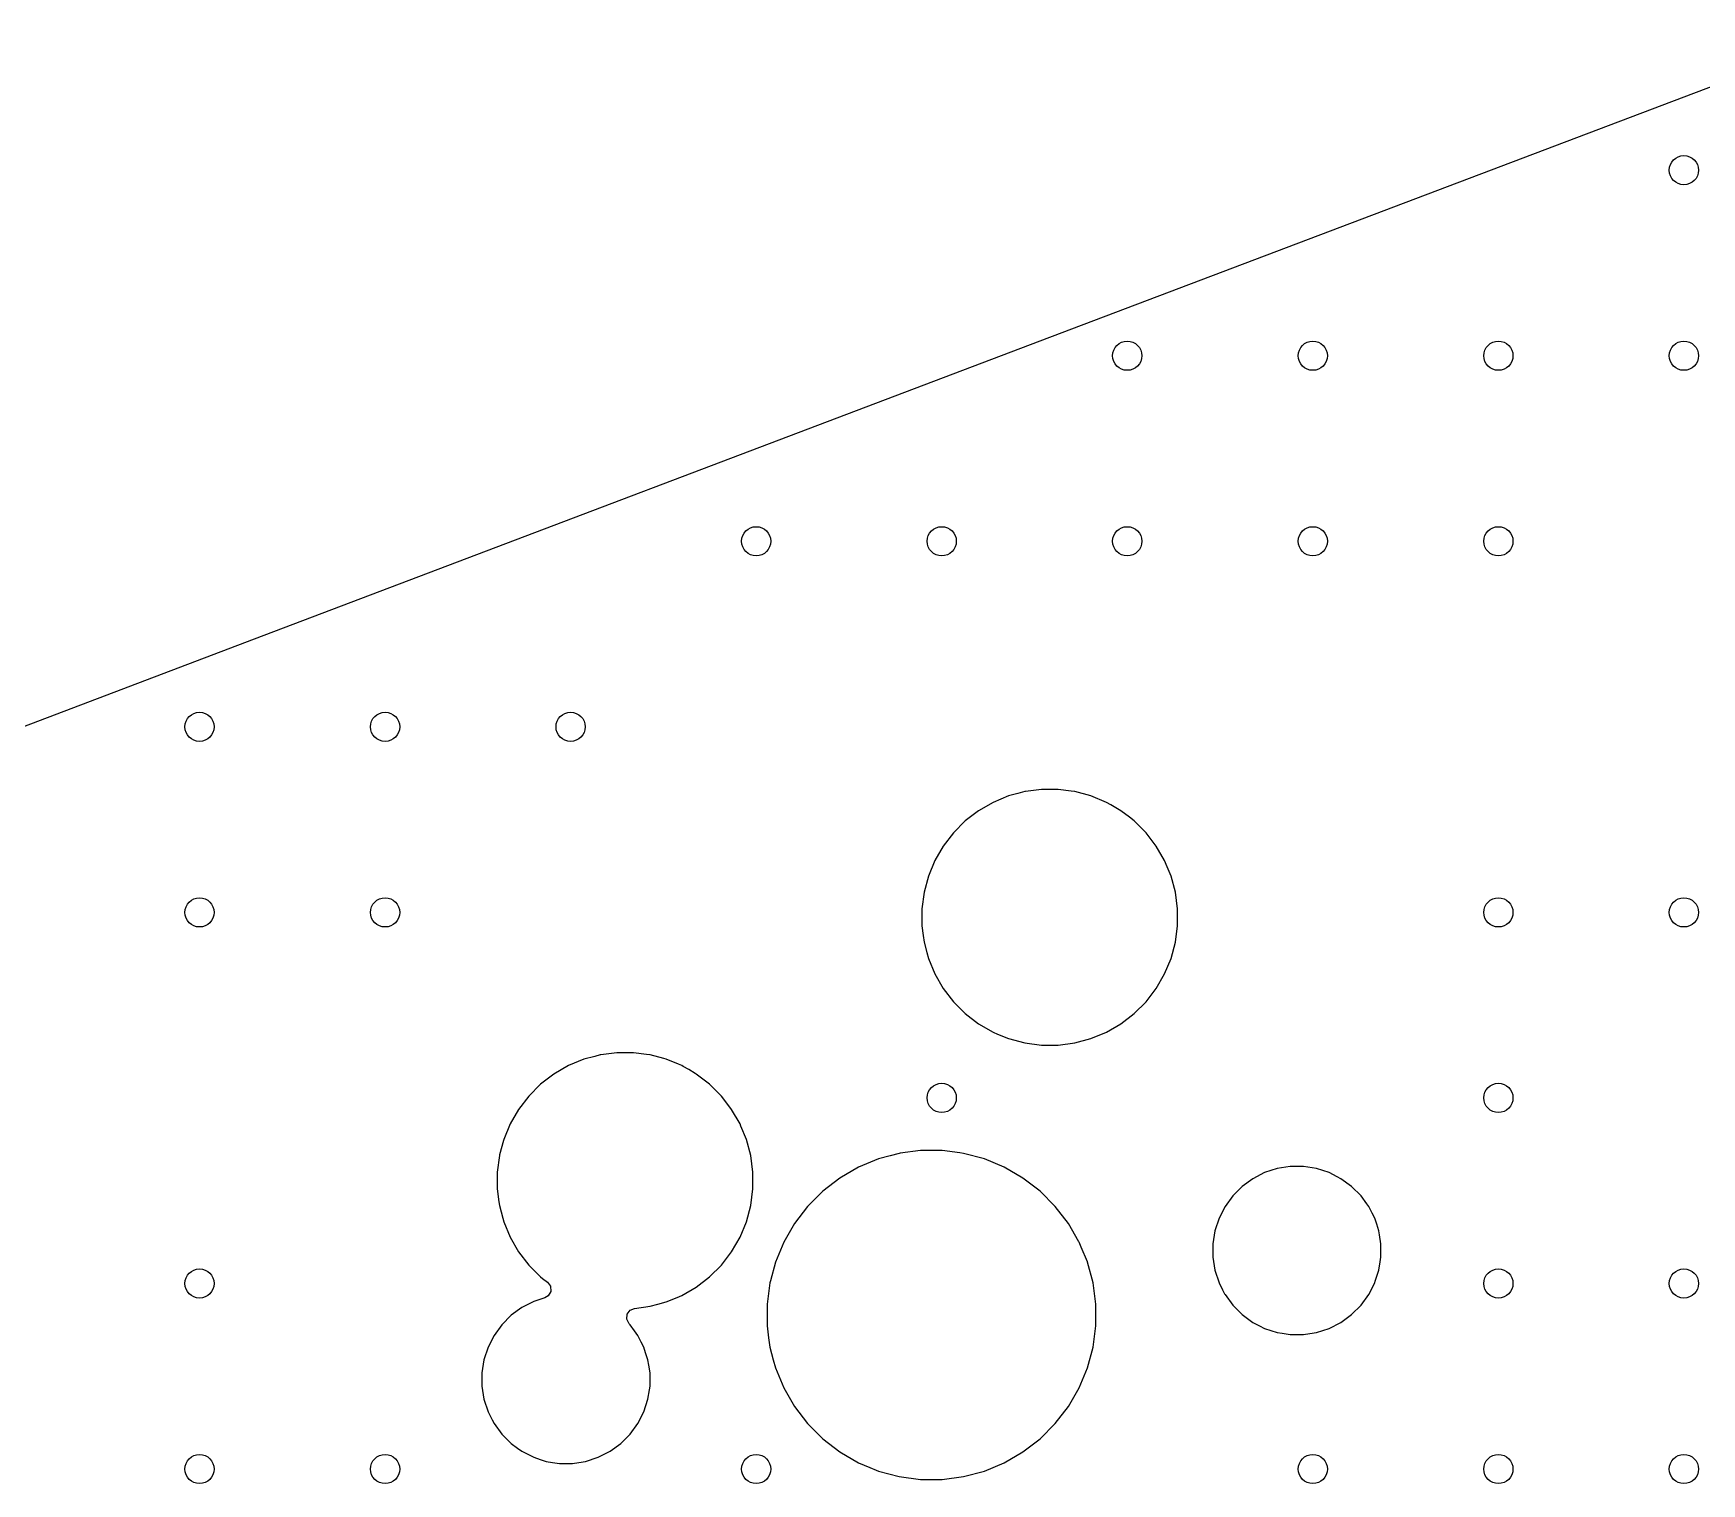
# Model space of a CAD drawing. Extents: x 2.6 to 14.2, y -9.4 to -3.8.
# Drawn here: x 9.794 to 10.693, y -4.738 to -3.957 of the extents above; entities that cross this region are included whole.
import ezdxf

# ---------------------------------------------------------------- set-up
doc = ezdxf.new("R2010")
doc.units = 0
doc.header["$MEASUREMENT"] = 0
doc.layers.add('BLACK', color=7, linetype='CONTINUOUS')

msp = doc.modelspace()

# ---------------------------------------------------------------- linework, layer by layer
at = {"layer": 'BLACK', "linetype": 'CONTINUOUS'}
for p, q in [((10.33626, -4.12258), (10.77333, -3.95681)), ((9.91291, -4.28315), (10.33626, -4.12258)), ((9.54165, -4.42396), (9.91291, -4.28315)), ((10.31924, -4.3678), (10.31089, -4.37126)), ((10.32427, -4.36645), (10.31924, -4.3678)), ((10.32796, -4.36546), (10.32427, -4.36645)), ((10.32839, -4.36541), (10.32796, -4.36546)), ((10.33692, -4.36428), (10.32839, -4.36541)), ((10.34595, -4.36428), (10.33692, -4.36428)), ((10.33692, -4.36428), (10.33692, -4.36428)), ((10.35302, -4.36521), (10.34595, -4.36428)), ((10.34595, -4.36428), (10.34595, -4.36428)), ((10.35491, -4.36546), (10.35302, -4.36521)), ((10.36364, -4.3678), (10.35491, -4.36546)), ((10.37198, -4.37126), (10.36364, -4.3678)), ((10.30307, -4.37578), (10.2959, -4.38128)), ((10.31089, -4.37126), (10.30307, -4.37578)), ((10.31089, -4.37126), (10.31089, -4.37126)), ((10.37198, -4.37126), (10.37198, -4.37126)), ((10.37429, -4.37259), (10.37198, -4.37126)), ((10.37981, -4.37578), (10.37429, -4.37259)), ((10.38438, -4.37928), (10.37981, -4.37578)), ((10.2959, -4.38128), (10.28951, -4.38766)), ((10.38697, -4.38128), (10.38438, -4.37928)), ((10.39336, -4.38766), (10.38697, -4.38128)), ((10.38697, -4.38128), (10.38697, -4.38128)), ((10.28401, -4.39483), (10.27949, -4.40265)), ((10.28951, -4.38766), (10.28401, -4.39483)), ((10.39886, -4.39483), (10.39336, -4.38766)), ((10.39336, -4.38766), (10.39336, -4.38766)), ((10.40338, -4.40265), (10.39886, -4.39483)), ((10.39886, -4.39483), (10.39886, -4.39483)), ((10.39886, -4.39483), (10.39886, -4.39483)), ((10.27949, -4.40265), (10.27604, -4.411)), ((10.27949, -4.40265), (10.27949, -4.40265)), ((10.40476, -4.40599), (10.40338, -4.40265)), ((10.40338, -4.40265), (10.40338, -4.40265)), ((10.40338, -4.40265), (10.40338, -4.40265)), ((10.27604, -4.411), (10.2737, -4.41973)), ((10.40684, -4.411), (10.40476, -4.40599)), ((10.40917, -4.41973), (10.40684, -4.411)), ((10.2737, -4.41973), (10.27252, -4.42868)), ((10.2737, -4.41973), (10.2737, -4.41973)), ((10.41035, -4.42868), (10.40917, -4.41973)), ((10.27252, -4.42868), (10.27252, -4.43772)), ((10.41035, -4.43772), (10.41035, -4.42868)), ((10.27252, -4.43772), (10.27321, -4.44301)), ((10.40917, -4.44668), (10.41035, -4.43772)), ((10.27321, -4.44301), (10.2737, -4.44668)), ((10.2737, -4.44668), (10.27519, -4.45223)), ((10.40684, -4.4554), (10.40917, -4.44668)), ((10.27519, -4.45223), (10.27604, -4.4554)), ((10.27604, -4.4554), (10.27949, -4.46375)), ((10.40338, -4.46375), (10.40684, -4.4554)), ((10.27949, -4.46375), (10.27949, -4.46375)), ((10.27949, -4.46375), (10.28401, -4.47157)), ((10.39886, -4.47157), (10.40338, -4.46375)), ((10.28401, -4.47157), (10.28951, -4.47874)), ((10.39336, -4.47874), (10.39886, -4.47157)), ((10.28951, -4.47874), (10.28951, -4.47874)), ((10.28951, -4.47874), (10.2959, -4.48513)), ((10.2959, -4.48513), (10.2959, -4.48513)), ((10.2959, -4.48513), (10.30307, -4.49063)), ((10.37981, -4.49063), (10.38697, -4.48513)), ((10.38697, -4.48513), (10.39336, -4.47874)), ((10.38697, -4.48513), (10.38697, -4.48513)), ((10.38697, -4.48513), (10.38697, -4.48513)), ((10.39336, -4.47874), (10.39336, -4.47874)), ((10.39336, -4.47874), (10.39336, -4.47874)), ((10.30307, -4.49063), (10.30307, -4.49063)), ((10.30307, -4.49063), (10.30307, -4.49063)), ((10.30307, -4.49063), (10.31089, -4.49514)), ((10.31089, -4.49514), (10.31089, -4.49514)), ((10.31089, -4.49514), (10.31089, -4.49514)), ((10.31089, -4.49514), (10.31334, -4.49616)), ((10.36364, -4.4986), (10.37198, -4.49514)), ((10.37198, -4.49514), (10.37981, -4.49063)), ((10.31334, -4.49616), (10.31924, -4.4986)), ((10.31924, -4.4986), (10.32796, -4.50094)), ((10.32796, -4.50094), (10.33692, -4.50212)), ((10.33692, -4.50212), (10.33692, -4.50212)), ((10.33692, -4.50212), (10.34595, -4.50212)), ((10.34595, -4.50212), (10.35491, -4.50094)), ((10.34595, -4.50212), (10.34595, -4.50212)), ((10.35491, -4.50094), (10.36364, -4.4986)), ((10.08205, -4.51315), (10.07423, -4.51767)), ((10.0904, -4.50969), (10.08205, -4.51315)), ((10.08205, -4.51315), (10.08205, -4.51315)), ((10.09621, -4.50814), (10.0904, -4.50969)), ((10.09913, -4.50736), (10.09621, -4.50814)), ((10.09956, -4.5073), (10.09913, -4.50736)), ((10.10808, -4.50618), (10.09956, -4.5073)), ((10.11712, -4.50618), (10.10808, -4.50618)), ((10.10808, -4.50618), (10.10808, -4.50618)), ((10.12407, -4.50709), (10.11712, -4.50618)), ((10.11712, -4.50618), (10.11712, -4.50618)), ((10.12607, -4.50736), (10.12407, -4.50709)), ((10.13355, -4.50936), (10.12607, -4.50736)), ((10.1348, -4.50969), (10.13355, -4.50936)), ((10.14135, -4.51241), (10.1348, -4.50969)), ((10.14315, -4.51315), (10.14135, -4.51241)), ((10.14387, -4.51357), (10.14315, -4.51315)), ((10.14315, -4.51315), (10.14315, -4.51315)), ((10.07423, -4.51767), (10.06706, -4.52317)), ((10.14687, -4.5153), (10.14387, -4.51357)), ((10.1504, -4.51734), (10.14687, -4.5153)), ((10.15097, -4.51767), (10.1504, -4.51734)), ((10.15814, -4.52317), (10.15097, -4.51767)), ((10.06067, -4.52956), (10.05517, -4.53672)), ((10.06706, -4.52317), (10.06067, -4.52956)), ((10.16452, -4.52956), (10.15814, -4.52317)), ((10.15814, -4.52317), (10.15814, -4.52317)), ((10.16527, -4.53052), (10.16452, -4.52956)), ((10.16452, -4.52956), (10.16452, -4.52956)), ((10.16452, -4.52956), (10.16452, -4.52956)), ((10.17002, -4.53672), (10.16527, -4.53052)), ((10.05517, -4.53672), (10.05066, -4.54455)), ((10.17454, -4.54455), (10.17002, -4.53672)), ((10.17002, -4.53672), (10.17002, -4.53672)), ((10.17002, -4.53672), (10.17002, -4.53672)), ((10.05066, -4.54455), (10.0472, -4.55289)), ((10.05066, -4.54455), (10.05066, -4.54455)), ((10.17503, -4.54572), (10.17454, -4.54455)), ((10.17454, -4.54455), (10.17454, -4.54455)), ((10.17454, -4.54455), (10.17454, -4.54455)), ((10.178, -4.55289), (10.17503, -4.54572)), ((10.04702, -4.55355), (10.04498, -4.56119)), ((10.0472, -4.55289), (10.04702, -4.55355)), ((10.18034, -4.56162), (10.178, -4.55289)), ((10.04486, -4.56162), (10.04368, -4.57058)), ((10.04498, -4.56119), (10.04486, -4.56162)), ((10.04486, -4.56162), (10.04486, -4.56162)), ((10.18152, -4.57058), (10.18034, -4.56162)), ((10.24914, -4.56345), (10.23841, -4.56789)), ((10.25552, -4.56174), (10.24914, -4.56345)), ((10.24914, -4.56345), (10.24914, -4.56345)), ((10.26036, -4.56044), (10.25552, -4.56174)), ((10.26092, -4.56037), (10.26036, -4.56044)), ((10.27188, -4.55893), (10.26092, -4.56037)), ((10.28349, -4.55893), (10.27188, -4.55893)), ((10.27188, -4.55893), (10.27188, -4.55893)), ((10.29308, -4.56019), (10.28349, -4.55893)), ((10.28349, -4.55893), (10.28349, -4.55893)), ((10.29501, -4.56044), (10.29308, -4.56019)), ((10.30623, -4.56345), (10.29501, -4.56044)), ((10.31696, -4.56789), (10.30623, -4.56345)), ((10.30623, -4.56345), (10.30623, -4.56345)), ((10.30623, -4.56345), (10.30623, -4.56345)), ((10.04368, -4.57058), (10.04368, -4.57961)), ((10.18152, -4.57961), (10.18152, -4.57058)), ((10.22835, -4.5737), (10.21914, -4.58077)), ((10.23841, -4.56789), (10.22835, -4.5737)), ((10.23841, -4.56789), (10.23841, -4.56789)), ((10.32702, -4.5737), (10.31696, -4.56789)), ((10.31696, -4.56789), (10.31696, -4.56789)), ((10.33623, -4.58077), (10.32702, -4.5737)), ((10.45091, -4.57406), (10.44514, -4.57825)), ((10.45726, -4.57082), (10.45091, -4.57406)), ((10.46404, -4.56862), (10.45726, -4.57082)), ((10.45726, -4.57082), (10.45726, -4.57082)), ((10.47108, -4.5675), (10.46404, -4.56862)), ((10.47821, -4.5675), (10.47108, -4.5675)), ((10.47108, -4.5675), (10.47108, -4.5675)), ((10.48525, -4.56862), (10.47821, -4.5675)), ((10.47821, -4.5675), (10.47821, -4.5675)), ((10.49203, -4.57082), (10.48525, -4.56862)), ((10.49635, -4.57302), (10.49203, -4.57082)), ((10.49203, -4.57082), (10.49203, -4.57082)), ((10.49839, -4.57406), (10.49635, -4.57302)), ((10.50415, -4.57825), (10.49839, -4.57406)), ((10.49839, -4.57406), (10.49839, -4.57406)), ((10.49839, -4.57406), (10.49839, -4.57406)), ((10.04368, -4.57961), (10.04459, -4.58651)), ((10.18034, -4.58857), (10.18152, -4.57961)), ((10.21914, -4.58077), (10.21093, -4.58898)), ((10.21914, -4.58077), (10.21914, -4.58077)), ((10.34444, -4.58898), (10.33623, -4.58077)), ((10.33623, -4.58077), (10.33623, -4.58077)), ((10.4401, -4.58329), (10.43591, -4.58906)), ((10.44514, -4.57825), (10.4401, -4.58329)), ((10.4401, -4.58329), (10.4401, -4.58329)), ((10.44514, -4.57825), (10.44514, -4.57825)), ((10.5092, -4.58329), (10.50415, -4.57825)), ((10.50415, -4.57825), (10.50415, -4.57825)), ((10.51234, -4.58762), (10.5092, -4.58329)), ((10.5092, -4.58329), (10.5092, -4.58329)), ((10.04459, -4.58651), (10.04486, -4.58857)), ((10.04486, -4.58857), (10.04667, -4.59532)), ((10.178, -4.59729), (10.18034, -4.58857)), ((10.21093, -4.58898), (10.20386, -4.5982)), ((10.21093, -4.58898), (10.21093, -4.58898)), ((10.35151, -4.5982), (10.34444, -4.58898)), ((10.34444, -4.58898), (10.34444, -4.58898)), ((10.43591, -4.58906), (10.43267, -4.59541)), ((10.51339, -4.58906), (10.51234, -4.58762)), ((10.51523, -4.59268), (10.51339, -4.58906)), ((10.51662, -4.59541), (10.51523, -4.59268)), ((10.04667, -4.59532), (10.0472, -4.59729)), ((10.0472, -4.59729), (10.05066, -4.60564)), ((10.17454, -4.60564), (10.178, -4.59729)), ((10.20386, -4.5982), (10.19805, -4.60826)), ((10.35719, -4.60803), (10.35151, -4.5982)), ((10.43047, -4.60219), (10.42935, -4.60923)), ((10.43267, -4.59541), (10.43047, -4.60219)), ((10.43267, -4.59541), (10.43267, -4.59541)), ((10.51766, -4.59859), (10.51662, -4.59541)), ((10.51662, -4.59541), (10.51662, -4.59541)), ((10.51883, -4.60219), (10.51766, -4.59859)), ((10.51917, -4.60439), (10.51883, -4.60219)), ((10.05066, -4.60564), (10.05066, -4.60564)), ((10.05066, -4.60564), (10.05517, -4.61346)), ((10.17002, -4.61346), (10.17454, -4.60564)), ((10.19805, -4.60826), (10.1936, -4.61899)), ((10.19805, -4.60826), (10.19805, -4.60826)), ((10.35732, -4.60826), (10.35719, -4.60803)), ((10.35773, -4.60923), (10.35732, -4.60826)), ((10.35842, -4.61091), (10.35773, -4.60923)), ((10.35773, -4.60923), (10.35773, -4.60923)), ((10.36173, -4.6189), (10.35842, -4.61091)), ((10.42935, -4.60923), (10.42935, -4.61636)), ((10.51994, -4.60923), (10.51917, -4.60439)), ((10.51994, -4.61636), (10.51994, -4.60923)), ((10.05517, -4.61346), (10.05517, -4.61346)), ((10.05517, -4.61346), (10.06067, -4.62063)), ((10.06067, -4.62063), (10.06067, -4.62063)), ((10.06067, -4.62063), (10.06706, -4.62702)), ((10.15814, -4.62702), (10.16452, -4.62063)), ((10.16452, -4.62063), (10.17002, -4.61346)), ((10.16452, -4.62063), (10.16452, -4.62063)), ((10.16452, -4.62063), (10.16452, -4.62063)), ((10.1936, -4.61899), (10.19088, -4.62915)), ((10.1936, -4.61899), (10.1936, -4.61899)), ((10.36177, -4.61899), (10.36173, -4.6189)), ((10.36477, -4.63021), (10.36177, -4.61899)), ((10.42935, -4.61636), (10.43047, -4.6234)), ((10.51883, -4.6234), (10.51954, -4.6189)), ((10.51954, -4.6189), (10.51994, -4.61636)), ((10.06706, -4.62702), (10.06706, -4.62702)), ((10.06706, -4.62702), (10.06706, -4.62702)), ((10.06706, -4.62702), (10.06816, -4.62786)), ((10.06816, -4.62786), (10.07073, -4.62984)), ((10.07073, -4.62984), (10.07235, -4.63206)), ((10.15097, -4.63252), (10.15814, -4.62702)), ((10.15814, -4.62702), (10.15814, -4.62702)), ((10.15814, -4.62702), (10.15814, -4.62702)), ((10.1906, -4.63021), (10.18908, -4.64172)), ((10.19088, -4.62915), (10.1906, -4.6302)), ((10.1906, -4.6302), (10.1906, -4.63021)), ((10.36629, -4.64172), (10.36477, -4.63021)), ((10.43047, -4.6234), (10.43267, -4.63019)), ((10.43267, -4.63019), (10.43267, -4.63019)), ((10.43267, -4.63019), (10.43456, -4.6339)), ((10.51595, -4.63152), (10.51662, -4.63019)), ((10.51662, -4.63019), (10.51689, -4.62936)), ((10.51662, -4.63019), (10.51662, -4.63019)), ((10.51689, -4.62936), (10.51883, -4.6234)), ((10.06927, -4.63835), (10.06334, -4.64028)), ((10.07117, -4.6372), (10.06927, -4.63835)), ((10.07252, -4.6348), (10.07117, -4.6372)), ((10.07235, -4.63206), (10.07252, -4.6348)), ((10.1348, -4.64049), (10.14063, -4.63808)), ((10.14063, -4.63808), (10.14311, -4.63705)), ((10.14311, -4.63705), (10.14315, -4.63704)), ((10.14315, -4.63704), (10.15097, -4.63252)), ((10.14315, -4.63704), (10.14315, -4.63704)), ((10.14315, -4.63704), (10.14315, -4.63704)), ((10.43456, -4.6339), (10.43571, -4.63615)), ((10.43571, -4.63615), (10.43591, -4.63654)), ((10.43591, -4.63654), (10.4401, -4.64231)), ((10.5092, -4.64231), (10.51339, -4.63654)), ((10.51339, -4.63654), (10.51406, -4.63521)), ((10.51406, -4.63521), (10.51595, -4.63152)), ((10.05122, -4.64771), (10.04617, -4.65275)), ((10.05698, -4.64352), (10.05122, -4.64771)), ((10.05122, -4.64771), (10.05122, -4.64771)), ((10.06334, -4.64028), (10.05698, -4.64352)), ((10.06334, -4.64028), (10.06334, -4.64028)), ((10.11345, -4.64983), (10.11364, -4.64708)), ((10.11364, -4.64708), (10.11529, -4.64488)), ((10.11529, -4.64488), (10.11758, -4.64395)), ((10.11758, -4.64395), (10.12607, -4.64283)), ((10.12607, -4.64283), (10.13022, -4.64172)), ((10.13022, -4.64172), (10.1348, -4.64049)), ((10.18908, -4.64172), (10.18908, -4.65334)), ((10.36629, -4.65333), (10.36629, -4.64172)), ((10.4401, -4.64231), (10.4401, -4.64231)), ((10.4401, -4.64231), (10.44514, -4.64735)), ((10.44514, -4.64735), (10.44514, -4.64735)), ((10.44514, -4.64735), (10.44953, -4.65054)), ((10.49839, -4.65154), (10.50415, -4.64735)), ((10.50415, -4.64735), (10.5092, -4.64231)), ((10.04617, -4.65275), (10.04198, -4.65852)), ((10.04617, -4.65275), (10.04617, -4.65275)), ((10.11477, -4.65224), (10.11345, -4.64983)), ((10.11527, -4.65275), (10.11477, -4.65224)), ((10.11768, -4.65606), (10.11527, -4.65275)), ((10.11527, -4.65275), (10.11527, -4.65275)), ((10.11946, -4.65852), (10.11768, -4.65606)), ((10.18908, -4.65334), (10.18995, -4.65989)), ((10.36477, -4.66485), (10.36629, -4.65333)), ((10.44953, -4.65054), (10.45091, -4.65154)), ((10.45091, -4.65154), (10.45443, -4.65333)), ((10.45443, -4.65333), (10.45726, -4.65477)), ((10.45726, -4.65477), (10.45726, -4.65477)), ((10.45726, -4.65477), (10.46065, -4.65588)), ((10.46065, -4.65588), (10.46404, -4.65698)), ((10.46404, -4.65698), (10.46672, -4.6574)), ((10.48163, -4.65755), (10.48525, -4.65698)), ((10.48525, -4.65698), (10.49203, -4.65477)), ((10.49203, -4.65477), (10.49839, -4.65154)), ((10.03875, -4.66487), (10.03654, -4.67165)), ((10.04198, -4.65852), (10.03875, -4.66487)), ((10.03875, -4.66487), (10.03875, -4.66487)), ((10.12134, -4.6622), (10.11946, -4.65852)), ((10.1227, -4.66487), (10.12134, -4.6622)), ((10.12367, -4.66785), (10.1227, -4.66487)), ((10.1227, -4.66487), (10.1227, -4.66487)), ((10.18995, -4.65989), (10.1906, -4.66485)), ((10.1906, -4.66485), (10.19244, -4.67173)), ((10.36177, -4.67607), (10.36477, -4.66485)), ((10.46672, -4.6574), (10.47108, -4.65809)), ((10.47108, -4.65809), (10.47108, -4.65809)), ((10.47108, -4.65809), (10.47821, -4.65809)), ((10.47821, -4.65809), (10.48163, -4.65755)), ((10.03654, -4.67165), (10.03543, -4.67869)), ((10.1249, -4.67165), (10.12367, -4.66785)), ((10.12537, -4.6746), (10.1249, -4.67165)), ((10.12602, -4.67869), (10.12537, -4.6746)), ((10.19244, -4.67173), (10.1936, -4.67607)), ((10.03543, -4.67869), (10.03543, -4.68582)), ((10.12602, -4.68582), (10.12602, -4.67869)), ((10.1936, -4.67607), (10.1936, -4.67607)), ((10.1936, -4.67607), (10.19805, -4.6868)), ((10.35732, -4.6868), (10.36177, -4.67607)), ((10.03543, -4.68582), (10.03654, -4.69286)), ((10.03654, -4.69286), (10.03875, -4.69964)), ((10.1227, -4.69964), (10.1249, -4.69286)), ((10.1249, -4.69286), (10.1257, -4.68782)), ((10.1257, -4.68782), (10.12602, -4.68582)), ((10.19805, -4.6868), (10.19805, -4.6868)), ((10.19805, -4.6868), (10.20386, -4.69686)), ((10.35151, -4.69686), (10.35732, -4.6868)), ((10.03875, -4.69964), (10.03875, -4.69964)), ((10.03875, -4.69964), (10.04095, -4.70396)), ((10.11946, -4.706), (10.1227, -4.69964)), ((10.20386, -4.69686), (10.21093, -4.70607)), ((10.34444, -4.70607), (10.35151, -4.69686)), ((10.04095, -4.70396), (10.04197, -4.70598)), ((10.04197, -4.70598), (10.04198, -4.706)), ((10.04198, -4.706), (10.04617, -4.71176)), ((10.11527, -4.71177), (10.11946, -4.706)), ((10.21093, -4.70607), (10.21093, -4.70607)), ((10.21093, -4.70607), (10.21914, -4.71429)), ((10.33623, -4.71429), (10.34444, -4.70607)), ((10.04617, -4.71176), (10.04617, -4.71177)), ((10.04617, -4.71177), (10.05122, -4.71681)), ((10.05122, -4.71681), (10.05122, -4.71681)), ((10.05122, -4.71681), (10.05469, -4.71933)), ((10.05469, -4.71933), (10.05698, -4.721)), ((10.10446, -4.721), (10.11023, -4.71681)), ((10.11023, -4.71681), (10.11527, -4.71177)), ((10.21914, -4.71429), (10.21914, -4.71429)), ((10.21914, -4.71429), (10.22835, -4.72136)), ((10.32702, -4.72136), (10.33623, -4.71429)), ((10.05698, -4.721), (10.06045, -4.72276)), ((10.06045, -4.72276), (10.06334, -4.72423)), ((10.06334, -4.72423), (10.06334, -4.72423)), ((10.06334, -4.72423), (10.06673, -4.72534)), ((10.06673, -4.72534), (10.07012, -4.72644)), ((10.07012, -4.72644), (10.07338, -4.72695)), ((10.07338, -4.72695), (10.07716, -4.72755)), ((10.07716, -4.72755), (10.07716, -4.72755)), ((10.07716, -4.72755), (10.08429, -4.72755)), ((10.08429, -4.72755), (10.0877, -4.72701)), ((10.0877, -4.72701), (10.09133, -4.72644)), ((10.09133, -4.72644), (10.09811, -4.72423)), ((10.09811, -4.72423), (10.10446, -4.721)), ((10.22835, -4.72136), (10.23841, -4.72716)), ((10.23841, -4.72716), (10.23841, -4.72716)), ((10.23841, -4.72716), (10.23841, -4.72716)), ((10.23841, -4.72716), (10.24448, -4.72968)), ((10.30623, -4.73161), (10.31696, -4.72716)), ((10.31696, -4.72716), (10.32702, -4.72136)), ((10.24448, -4.72968), (10.24797, -4.73112)), ((10.24797, -4.73112), (10.24914, -4.73161)), ((10.24914, -4.73161), (10.26036, -4.73461)), ((10.26036, -4.73461), (10.27188, -4.73613)), ((10.27188, -4.73613), (10.27188, -4.73613)), ((10.27188, -4.73613), (10.28349, -4.73613)), ((10.28349, -4.73613), (10.29501, -4.73461)), ((10.28349, -4.73613), (10.28349, -4.73613)), ((10.29501, -4.73461), (10.30623, -4.73161))]:
    msp.add_line(p, q, dxfattribs=at)
at = {"layer": 'BLACK'}
for centre in [(10.68323, -4.03054), (10.38323, -4.13054), (10.48323, -4.13054), (10.58323, -4.13054), (10.68323, -4.13054), (10.18323, -4.23054), (10.28323, -4.23054), (10.38323, -4.23054), (10.48323, -4.23054), (10.58323, -4.23054), (9.88323, -4.33054), (9.98323, -4.33054), (10.08323, -4.33054), (9.88323, -4.43054), (9.98323, -4.43054), (10.58323, -4.43054), (10.68323, -4.43054), (10.28323, -4.53054), (10.58323, -4.53054), (9.88323, -4.63054), (10.58323, -4.63054), (10.68323, -4.63054), (9.88323, -4.73054), (9.98323, -4.73054), (10.18323, -4.73054), (10.48323, -4.73054), (10.58323, -4.73054), (10.68323, -4.73054)]:
    msp.add_circle(centre, 0.00787, dxfattribs=at)

doc.saveas('drawing.dxf')
